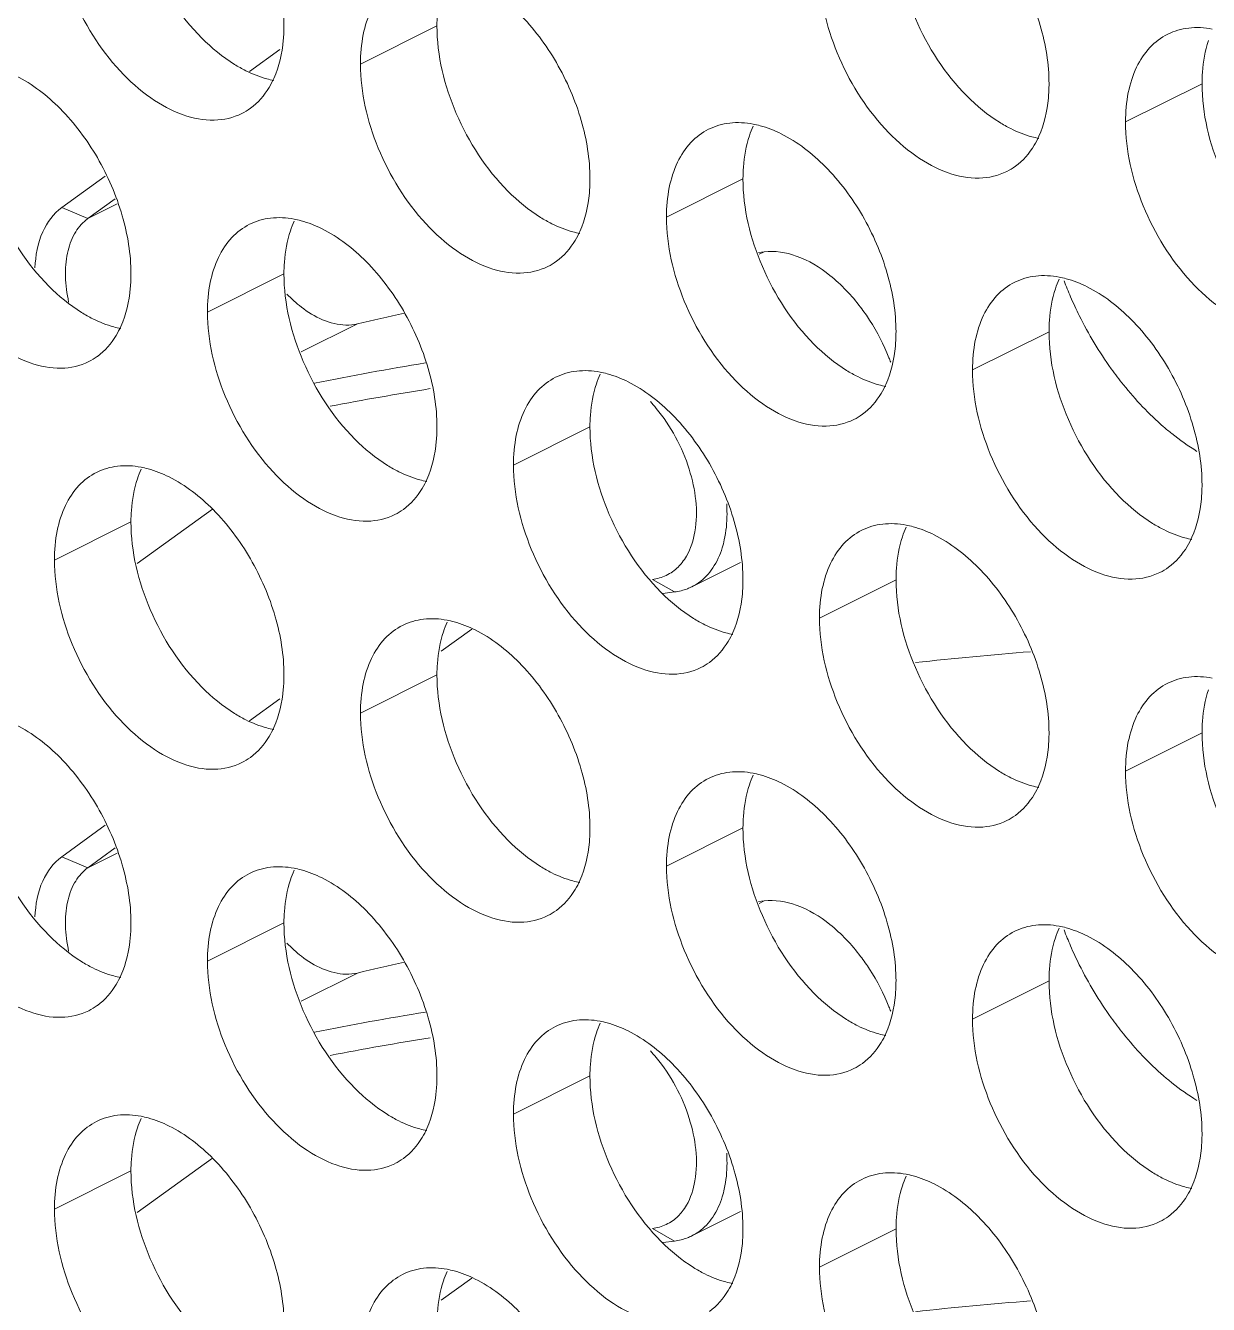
# Model space of a CAD drawing. Header units: millimetres. Extents: x 0 to 2524, y 0 to 1785.
# Drawn here: x 1845.67 to 1854.42, y 838.28 to 847.74 of the extents above; entities that cross this region are included whole.
import ezdxf

# ---------------------------------------------------------------- set-up
doc = ezdxf.new("R2010")
doc.units = ezdxf.units.MM
doc.header["$LTSCALE"] = 0.1
doc.layers.add('标注', color=251, linetype='Continuous', lineweight=9)

msp = doc.modelspace()

# ---------------------------------------------------------------- linework, layer by layer
at = {"layer": '标注'}
for p, q in [((1848.7117, 847.7349), (1848.146, 847.452)), ((1847.3245, 847.3958), (1847.5492, 847.5587)), ((1854.3685, 847.3064), (1853.8028, 847.0236)), ((1845.9371, 846.3904), (1846.2588, 846.6235)), ((1850.9744, 846.6035), (1850.4087, 846.3207)), ((1846.1303, 846.3089), (1846.3312, 846.4546)), ((1846.1303, 846.3089), (1846.3471, 846.4174)), ((1845.9371, 846.3904), (1846.1303, 846.3089)), ((1851.0885, 846.0583), (1851.1307, 846.0634)), ((1851.0941, 846.045), (1851.1307, 846.0634)), ((1847.5803, 845.9005), (1847.0146, 845.6177)), ((1847.7082, 845.3228), (1848.1229, 845.5301)), ((1853.2372, 845.4721), (1852.6715, 845.1893)), ((1849.843, 844.7692), (1849.2774, 844.4863)), ((1847.0508, 844.1611), (1846.4952, 843.7584)), ((1846.4489, 844.0662), (1845.8832, 843.7834)), ((1850.5963, 843.5861), (1850.9552, 843.7655)), ((1850.3043, 843.6408), (1850.4686, 843.5482)), ((1852.1058, 843.6378), (1851.5401, 843.355)), ((1850.3814, 843.5375), (1850.4686, 843.5482)), ((1848.9686, 843.2736), (1848.7426, 843.1098)), ((1848.7117, 842.9349), (1848.146, 842.652)), ((1847.3245, 842.5958), (1847.5492, 842.7587)), ((1854.3685, 842.5064), (1853.8028, 842.2236)), ((1845.9371, 841.5904), (1846.2588, 841.8235)), ((1850.9744, 841.8035), (1850.4087, 841.5207)), ((1845.9371, 841.5904), (1846.1303, 841.5089)), ((1846.1303, 841.5089), (1846.3312, 841.6546)), ((1846.1303, 841.5089), (1846.3471, 841.6174)), ((1851.0885, 841.2583), (1851.1307, 841.2634)), ((1851.0941, 841.245), (1851.1307, 841.2634)), ((1847.5803, 841.1005), (1847.0146, 840.8177)), ((1847.7082, 840.5228), (1848.1229, 840.7301)), ((1853.2372, 840.6721), (1852.6715, 840.3893)), ((1849.843, 839.9692), (1849.2774, 839.6863)), ((1847.0508, 839.3611), (1846.4952, 838.9584)), ((1846.4489, 839.2662), (1845.8832, 838.9834)), ((1850.5963, 838.7861), (1850.9552, 838.9655)), ((1850.3043, 838.8408), (1850.4686, 838.7482)), ((1852.1058, 838.8378), (1851.5401, 838.555)), ((1850.3814, 838.7375), (1850.4686, 838.7482)), ((1848.9686, 838.4736), (1848.7426, 838.3098))]:
    msp.add_line(p, q, dxfattribs=at)
for centre, radius, start, end in [((1847.066, 847.4914), 0.4532, 296.52559, 305.90341), ((1851.7189, 846.6924), 0.734, 155.87957, 161.78032), ((1852.7228, 847.063), 0.4532, 296.52559, 305.90341), ((1846.3124, 846.0578), 0.3102, 125.93748, 128.83937), ((1848.3248, 845.9895), 0.734, 155.87957, 161.78032), ((1849.3287, 846.36), 0.4532, 296.52559, 305.90341), ((1853.9817, 845.5611), 0.734, 155.87957, 161.78032), ((1856.0534, 846.8858), 2.8974, 200.98376, 203.50553), ((1854.2073, 819.8263), 26.4141, 102.54245, 103.31741), ((1850.5457, 844.6788), 1.6236, 21.72623, 32.78327), ((1845.9346, 845.6571), 0.4532, 296.52559, 305.90341), ((1850.5709, 844.6888), 1.5965, 20.47854, 21.72497), ((1853.029, 818.5769), 27.0254, 99.37347, 101.14171), ((1850.5876, 844.8581), 0.734, 155.87957, 161.78032), ((1852.9718, 818.3649), 27.0323, 99.17529, 100.76862), ((1849.4261, 844.1546), 1.1774, 39.63411, 42.84446), ((1851.5915, 845.2287), 0.4532, 296.52559, 305.90341), ((1847.1934, 844.1552), 0.734, 155.87957, 161.78032), ((1848.1974, 844.5257), 0.4532, 296.52559, 305.90341), ((1849.7447, 844.1264), 1.1116, 359.91611, 3.72336), ((1852.8503, 843.7267), 0.734, 155.87957, 161.78032), ((1850.2408, 843.9887), 0.3607, 314.70551, 321.77347), ((1853.8542, 844.0973), 0.4532, 296.52559, 305.90341), ((1850.428, 843.9227), 0.3763, 291.06756, 296.55928), ((1850.4269, 843.9246), 0.3786, 296.59018, 305.71684), ((1849.4562, 843.0238), 0.734, 155.87957, 161.78032), ((1855.2131, 816.084), 27.1042, 94.47047, 96.27846), ((1850.4601, 843.3944), 0.4532, 296.52559, 305.90341), ((1847.066, 842.6914), 0.4532, 296.52559, 305.90341), ((1851.7189, 841.8924), 0.734, 155.87957, 161.78032), ((1852.7228, 842.263), 0.4532, 296.52559, 305.90341), ((1846.3124, 841.2578), 0.3102, 125.93748, 128.83937), ((1848.3248, 841.1895), 0.734, 155.87957, 161.78032), ((1849.3287, 841.56), 0.4532, 296.52559, 305.90341), ((1853.9817, 840.7611), 0.734, 155.87957, 161.78032), ((1856.0534, 842.0858), 2.8974, 200.98376, 203.50553), ((1854.2073, 815.0263), 26.4141, 102.54245, 103.31741), ((1850.5457, 839.8788), 1.6236, 21.72623, 32.78327), ((1845.9346, 840.8571), 0.4532, 296.52559, 305.90341), ((1853.029, 813.7769), 27.0254, 99.37347, 101.14171), ((1850.5709, 839.8888), 1.5965, 20.47854, 21.72497), ((1850.5876, 840.0581), 0.734, 155.87957, 161.78032), ((1852.9718, 813.5649), 27.0323, 99.17529, 100.76862), ((1849.4261, 839.3546), 1.1774, 39.63411, 42.84446), ((1851.5915, 840.4287), 0.4532, 296.52559, 305.90341), ((1847.1934, 839.3552), 0.734, 155.87957, 161.78032), ((1848.1974, 839.7257), 0.4532, 296.52559, 305.90341), ((1849.7447, 839.3264), 1.1116, 359.91611, 3.72336), ((1852.8503, 838.9267), 0.734, 155.87957, 161.78032), ((1850.2408, 839.1887), 0.3607, 314.70551, 321.77347), ((1853.8542, 839.2973), 0.4532, 296.52559, 305.90341), ((1850.428, 839.1227), 0.3763, 291.06756, 296.55928), ((1850.4269, 839.1246), 0.3786, 296.59018, 305.71684), ((1849.4562, 838.2238), 0.734, 155.87957, 161.78032), ((1855.2131, 811.284), 27.1042, 94.47047, 96.27846)]:
    msp.add_arc(centre, radius, start, end, dxfattribs=at)
for points, knots in [([(1846.7318, 849.1984), (1846.8524, 849.138), (1847.083, 848.9577), (1847.3492, 848.5996), (1847.5303, 848.1809), (1847.5803, 847.8798), (1847.5803, 847.7349)], [0, 0, 0, 0, 0.229676, 0.488215, 0.753207, 1, 1, 1, 1]), ([(1846.9727, 847.6442), (1846.8112, 847.807), (1846.5602, 848.1941), (1846.4489, 848.6447), (1846.4489, 848.8662)], [0, 0, 0, 0, 0.508684, 1, 1, 1, 1]), ([(1852.3886, 848.7699), (1852.5093, 848.7096), (1852.7398, 848.5293), (1853.006, 848.1712), (1853.1871, 847.7525), (1853.2372, 847.4514), (1853.2372, 847.3064)], [0, 0, 0, 0, 0.229676, 0.488215, 0.753207, 1, 1, 1, 1]), ([(1847.2684, 847.0859), (1847.2058, 847.0547), (1847.0559, 847.0207), (1846.8181, 847.0685), (1846.5797, 847.1991), (1846.2719, 847.4766), (1845.9859, 847.9393), (1845.8832, 848.3717), (1845.8832, 848.5834)], [0, 0, 0, 0, 0.090718, 0.191742, 0.308104, 0.439279, 0.725532, 1, 1, 1, 1]), ([(1852.6296, 847.2158), (1852.468, 847.3786), (1852.217, 847.7657), (1852.1058, 848.2163), (1852.1058, 848.4378)], [0, 0, 0, 0, 0.508684, 1, 1, 1, 1]), ([(1848.146, 847.452), (1848.146, 847.5249), (1848.158, 847.6638), (1848.217, 847.854), (1848.3164, 848.0062), (1848.409, 848.0766), (1848.4579, 848.101)], [0, 0, 0, 0, 0.289235, 0.54966, 0.782932, 1, 1, 1, 1]), ([(1852.9253, 846.6575), (1852.8627, 846.6262), (1852.7127, 846.5922), (1852.4749, 846.64), (1852.2365, 846.7706), (1851.9287, 847.0482), (1851.6427, 847.5109), (1851.5401, 847.9433), (1851.5401, 848.155)], [0, 0, 0, 0, 0.090718, 0.191742, 0.308104, 0.439279, 0.725532, 1, 1, 1, 1]), ([(1848.7117, 847.7349), (1848.7117, 847.7633), (1848.7154, 847.8707), (1848.7342, 847.9781), (1848.759, 848.0533)], [0, 0, 0, 0, 0.264225, 1, 1, 1, 1]), ([(1848.9945, 848.067), (1849.1152, 848.0067), (1849.3457, 847.8263), (1849.6119, 847.4682), (1849.793, 847.0495), (1849.843, 846.7484), (1849.843, 846.6035)], [0, 0, 0, 0, 0.229676, 0.488215, 0.753207, 1, 1, 1, 1]), ([(1847.5803, 847.7349), (1847.5803, 847.6992), (1847.5746, 847.567), (1847.5454, 847.4344), (1847.5057, 847.346)], [0, 0, 0, 0, 0.268874, 1, 1, 1, 1]), ([(1849.2355, 846.5128), (1849.0739, 846.6756), (1848.8229, 847.0628), (1848.7117, 847.5134), (1848.7117, 847.7349)], [0, 0, 0, 0, 0.508684, 1, 1, 1, 1]), ([(1854.1147, 847.6726), (1854.1631, 847.6967), (1854.2731, 847.7284), (1854.3868, 847.7216), (1854.4437, 847.7107)], [0, 0, 0, 0, 0.482538, 1, 1, 1, 1]), ([(1847.2975, 847.4027), (1847.269, 847.417), (1847.1511, 847.4835), (1847.0456, 847.5708), (1846.9727, 847.6442)], [0, 0, 0, 0, 0.235002, 1, 1, 1, 1]), ([(1853.8028, 847.0236), (1853.8028, 847.0964), (1853.8149, 847.2354), (1853.8739, 847.4256), (1853.9733, 847.5778), (1854.0658, 847.6482), (1854.1147, 847.6726)], [0, 0, 0, 0, 0.289235, 0.54966, 0.782932, 1, 1, 1, 1]), ([(1854.3685, 847.3064), (1854.3685, 847.3349), (1854.3722, 847.4423), (1854.391, 847.5497), (1854.4159, 847.6249)], [0, 0, 0, 0, 0.264225, 1, 1, 1, 1]), ([(1849.5311, 845.9545), (1849.4685, 845.9233), (1849.3186, 845.8893), (1849.0808, 845.9371), (1848.8424, 846.0677), (1848.5346, 846.3453), (1848.2486, 846.808), (1848.146, 847.2404), (1848.146, 847.452)], [0, 0, 0, 0, 0.090718, 0.191742, 0.308104, 0.439279, 0.725532, 1, 1, 1, 1]), ([(1845.6004, 847.364), (1845.7211, 847.3037), (1845.9516, 847.1234), (1846.2178, 846.7653), (1846.3989, 846.3466), (1846.4489, 846.0455), (1846.4489, 845.9005)], [0, 0, 0, 0, 0.229676, 0.488215, 0.753207, 1, 1, 1, 1]), ([(1847.5052, 847.3306), (1847.4879, 847.3339), (1847.4164, 847.3505), (1847.3475, 847.3777), (1847.2975, 847.4027)], [0, 0, 0, 0, 0.238696, 1, 1, 1, 1]), ([(1847.5057, 847.346), (1847.4954, 847.3231), (1847.4521, 847.2391), (1847.388, 847.165), (1847.3318, 847.1243)], [0, 0, 0, 0, 0.265525, 1, 1, 1, 1]), ([(1853.2372, 847.3064), (1853.2372, 847.2708), (1853.2315, 847.1386), (1853.2022, 847.0059), (1853.1625, 846.9176)], [0, 0, 0, 0, 0.268874, 1, 1, 1, 1]), ([(1854.8923, 846.0844), (1854.7308, 846.2472), (1854.4798, 846.6343), (1854.3685, 847.0849), (1854.3685, 847.3064)], [0, 0, 0, 0, 0.508684, 1, 1, 1, 1]), ([(1852.9543, 846.9743), (1852.9259, 846.9885), (1852.808, 847.055), (1852.7025, 847.1424), (1852.6296, 847.2158)], [0, 0, 0, 0, 0.235002, 1, 1, 1, 1]), ([(1845.8414, 845.8099), (1845.6798, 845.9727), (1845.4288, 846.3598), (1845.3176, 846.8104), (1845.3176, 847.0319)], [0, 0, 0, 0, 0.508684, 1, 1, 1, 1]), ([(1850.4087, 846.3207), (1850.4087, 846.3935), (1850.4207, 846.5324), (1850.4798, 846.7226), (1850.5791, 846.8748), (1850.6717, 846.9452), (1850.7206, 846.9696)], [0, 0, 0, 0, 0.289235, 0.54966, 0.782932, 1, 1, 1, 1]), ([(1850.7206, 846.9696), (1850.769, 846.9937), (1850.879, 847.0255), (1850.9927, 847.0187), (1851.0496, 847.0078)], [0, 0, 0, 0, 0.482538, 1, 1, 1, 1]), ([(1851.0496, 847.0078), (1851.0668, 847.0045), (1851.1384, 846.9879), (1851.2073, 846.9606), (1851.2573, 846.9356)], [0, 0, 0, 0, 0.238696, 1, 1, 1, 1]), ([(1853.162, 846.9021), (1853.1448, 846.9054), (1853.0732, 846.922), (1853.0043, 846.9493), (1852.9543, 846.9743)], [0, 0, 0, 0, 0.238696, 1, 1, 1, 1]), ([(1855.188, 845.5261), (1855.1254, 845.4949), (1854.9755, 845.4609), (1854.7377, 845.5087), (1854.4993, 845.6393), (1854.1915, 845.9168), (1853.9054, 846.3795), (1853.8028, 846.8119), (1853.8028, 847.0236)], [0, 0, 0, 0, 0.090718, 0.191742, 0.308104, 0.439279, 0.725532, 1, 1, 1, 1]), ([(1850.9744, 846.6035), (1850.9744, 846.6319), (1850.9781, 846.7394), (1850.9969, 846.8468), (1851.0218, 846.9219)], [0, 0, 0, 0, 0.264225, 1, 1, 1, 1]), ([(1851.2573, 846.9356), (1851.3779, 846.8753), (1851.6084, 846.6949), (1851.8746, 846.3369), (1852.0558, 845.9181), (1852.1058, 845.6171), (1852.1058, 845.4721)], [0, 0, 0, 0, 0.229676, 0.488215, 0.753207, 1, 1, 1, 1]), ([(1853.1625, 846.9176), (1853.1523, 846.8947), (1853.109, 846.8107), (1853.0449, 846.7366), (1852.9886, 846.6959)], [0, 0, 0, 0, 0.265525, 1, 1, 1, 1]), ([(1846.137, 845.2516), (1846.0744, 845.2203), (1845.9245, 845.1864), (1845.6867, 845.2341), (1845.4483, 845.3648), (1845.1405, 845.6423), (1844.8545, 846.105), (1844.7519, 846.5374), (1844.7519, 846.7491)], [0, 0, 0, 0, 0.090718, 0.191742, 0.308104, 0.439279, 0.725532, 1, 1, 1, 1]), ([(1849.843, 846.6035), (1849.843, 846.5679), (1849.8374, 846.4356), (1849.8081, 846.303), (1849.7684, 846.2146)], [0, 0, 0, 0, 0.268874, 1, 1, 1, 1]), ([(1851.4982, 845.3815), (1851.3367, 845.5442), (1851.0857, 845.9314), (1850.9744, 846.382), (1850.9744, 846.6035)], [0, 0, 0, 0, 0.508684, 1, 1, 1, 1]), ([(1849.5602, 846.2714), (1849.5318, 846.2856), (1849.4139, 846.3521), (1849.3084, 846.4394), (1849.2355, 846.5128)], [0, 0, 0, 0, 0.235002, 1, 1, 1, 1]), ([(1845.7392, 845.9444), (1845.7431, 846.0351), (1845.7725, 846.2032), (1845.8756, 846.3457), (1845.9371, 846.3904)], [0, 0, 0, 0, 0.544183, 1, 1, 1, 1]), ([(1847.3265, 846.2667), (1847.3748, 846.2908), (1847.4849, 846.3225), (1847.5986, 846.3157), (1847.6555, 846.3049)], [0, 0, 0, 0, 0.482538, 1, 1, 1, 1]), ([(1847.6555, 846.3049), (1847.6727, 846.3016), (1847.7442, 846.2849), (1847.8131, 846.2577), (1847.8631, 846.2327)], [0, 0, 0, 0, 0.238696, 1, 1, 1, 1]), ([(1851.7939, 844.8231), (1851.7313, 844.7919), (1851.5814, 844.7579), (1851.3436, 844.8057), (1851.1051, 844.9363), (1850.7974, 845.2139), (1850.5113, 845.6766), (1850.4087, 846.109), (1850.4087, 846.3207)], [0, 0, 0, 0, 0.090718, 0.191742, 0.308104, 0.439279, 0.725532, 1, 1, 1, 1]), ([(1845.9883, 845.6913), (1845.9748, 845.7536), (1845.9588, 845.8747), (1845.9714, 846.0477), (1846.0215, 846.1945), (1846.0828, 846.2713), (1846.1178, 846.2994)], [0, 0, 0, 0, 0.294105, 0.559635, 0.793126, 1, 1, 1, 1]), ([(1847.0146, 845.6177), (1847.0146, 845.6906), (1847.0266, 845.8295), (1847.0857, 846.0197), (1847.185, 846.1719), (1847.2776, 846.2423), (1847.3265, 846.2667)], [0, 0, 0, 0, 0.289235, 0.54966, 0.782932, 1, 1, 1, 1]), ([(1847.5803, 845.9005), (1847.5803, 845.929), (1847.584, 846.0364), (1847.6028, 846.1438), (1847.6276, 846.219)], [0, 0, 0, 0, 0.264225, 1, 1, 1, 1]), ([(1847.8631, 846.2327), (1847.9838, 846.1724), (1848.2143, 845.992), (1848.4805, 845.6339), (1848.6617, 845.2152), (1848.7117, 844.9141), (1848.7117, 844.7692)], [0, 0, 0, 0, 0.229676, 0.488215, 0.753207, 1, 1, 1, 1]), ([(1849.7679, 846.1992), (1849.7507, 846.2025), (1849.6791, 846.2191), (1849.6102, 846.2464), (1849.5602, 846.2714)], [0, 0, 0, 0, 0.238696, 1, 1, 1, 1]), ([(1849.7684, 846.2146), (1849.7581, 846.1917), (1849.7149, 846.1077), (1849.6507, 846.0336), (1849.5945, 845.9929)], [0, 0, 0, 0, 0.265525, 1, 1, 1, 1]), ([(1851.617, 845.8892), (1851.5424, 845.9487), (1851.3906, 846.0425), (1851.2102, 846.0729), (1851.1307, 846.0634)], [0, 0, 0, 0, 0.543816, 1, 1, 1, 1]), ([(1846.4489, 845.9005), (1846.4489, 845.8649), (1846.4432, 845.7327), (1846.414, 845.6), (1846.3743, 845.5117)], [0, 0, 0, 0, 0.268874, 1, 1, 1, 1]), ([(1848.1041, 844.6785), (1847.9425, 844.8413), (1847.6915, 845.2285), (1847.5803, 845.679), (1847.5803, 845.9005)], [0, 0, 0, 0, 0.508684, 1, 1, 1, 1]), ([(1851.9107, 845.5579), (1851.8898, 845.5903), (1851.8052, 845.7116), (1851.7025, 845.821), (1851.617, 845.8892)], [0, 0, 0, 0, 0.260696, 1, 1, 1, 1]), ([(1852.6715, 845.1893), (1852.6715, 845.2621), (1852.6835, 845.4011), (1852.7425, 845.5912), (1852.8419, 845.7435), (1852.9345, 845.8139), (1852.9834, 845.8383)], [0, 0, 0, 0, 0.289235, 0.54966, 0.782932, 1, 1, 1, 1]), ([(1852.9834, 845.8383), (1853.0317, 845.8624), (1853.1418, 845.8941), (1853.2554, 845.8873), (1853.3123, 845.8764)], [0, 0, 0, 0, 0.482538, 1, 1, 1, 1]), ([(1853.3123, 845.8764), (1853.3295, 845.8731), (1853.4011, 845.8565), (1853.47, 845.8292), (1853.52, 845.8042)], [0, 0, 0, 0, 0.238696, 1, 1, 1, 1]), ([(1846.1661, 845.5684), (1846.1377, 845.5826), (1846.0197, 845.6491), (1845.9143, 845.7365), (1845.8414, 845.8099)], [0, 0, 0, 0, 0.235002, 1, 1, 1, 1]), ([(1847.6026, 845.7503), (1847.6357, 845.7159), (1847.7574, 845.6044), (1847.9204, 845.5233), (1848.039, 845.5213)], [0, 0, 0, 0, 0.286757, 1, 1, 1, 1]), ([(1853.2372, 845.4721), (1853.2372, 845.5005), (1853.2409, 845.608), (1853.2597, 845.7154), (1853.2845, 845.7905)], [0, 0, 0, 0, 0.264225, 1, 1, 1, 1]), ([(1853.52, 845.8042), (1853.6406, 845.7439), (1853.8712, 845.5636), (1854.1374, 845.2055), (1854.3185, 844.7868), (1854.3685, 844.4857), (1854.3685, 844.3408)], [0, 0, 0, 0, 0.229676, 0.488215, 0.753207, 1, 1, 1, 1]), ([(1853.3964, 845.7302), (1853.4168, 845.6833), (1853.5029, 845.4987), (1853.6082, 845.323), (1853.697, 845.199)], [0, 0, 0, 0, 0.251276, 1, 1, 1, 1]), ([(1846.3738, 845.4962), (1846.3566, 845.4995), (1846.285, 845.5162), (1846.2161, 845.5434), (1846.1661, 845.5684)], [0, 0, 0, 0, 0.238696, 1, 1, 1, 1]), ([(1848.3998, 844.1202), (1848.3372, 844.089), (1848.1872, 844.055), (1847.9495, 844.1028), (1847.711, 844.2334), (1847.4032, 844.511), (1847.1172, 844.9736), (1847.0146, 845.4061), (1847.0146, 845.6177)], [0, 0, 0, 0, 0.090718, 0.191742, 0.308104, 0.439279, 0.725532, 1, 1, 1, 1]), ([(1846.3743, 845.5117), (1846.364, 845.4888), (1846.3208, 845.4048), (1846.2566, 845.3307), (1846.2004, 845.29)], [0, 0, 0, 0, 0.265525, 1, 1, 1, 1]), ([(1852.1058, 845.4721), (1852.1058, 845.4365), (1852.1001, 845.3042), (1852.0709, 845.1716), (1852.0312, 845.0833)], [0, 0, 0, 0, 0.268874, 1, 1, 1, 1]), ([(1853.761, 844.2501), (1853.5994, 844.4129), (1853.3484, 844.8), (1853.2372, 845.2506), (1853.2372, 845.4721)], [0, 0, 0, 0, 0.508684, 1, 1, 1, 1]), ([(1851.8229, 845.14), (1851.7945, 845.1542), (1851.6766, 845.2207), (1851.5711, 845.308), (1851.4982, 845.3815)], [0, 0, 0, 0, 0.235002, 1, 1, 1, 1]), ([(1849.5893, 845.1353), (1849.6376, 845.1594), (1849.7477, 845.1912), (1849.8613, 845.1844), (1849.9182, 845.1735)], [0, 0, 0, 0, 0.482538, 1, 1, 1, 1]), ([(1849.9182, 845.1735), (1849.9354, 845.1702), (1850.007, 845.1536), (1850.0759, 845.1263), (1850.1259, 845.1013)], [0, 0, 0, 0, 0.238696, 1, 1, 1, 1]), ([(1854.0566, 843.6918), (1853.994, 843.6605), (1853.8441, 843.6266), (1853.6063, 843.6743), (1853.3679, 843.805), (1853.0601, 844.0825), (1852.7741, 844.5452), (1852.6715, 844.9776), (1852.6715, 845.1893)], [0, 0, 0, 0, 0.090718, 0.191742, 0.308104, 0.439279, 0.725532, 1, 1, 1, 1]), ([(1853.697, 845.199), (1853.726, 845.1585), (1853.8426, 845.0047), (1853.9761, 844.8634), (1854.0843, 844.7697)], [0, 0, 0, 0, 0.258123, 1, 1, 1, 1]), ([(1849.2774, 844.4863), (1849.2774, 844.5592), (1849.2894, 844.6981), (1849.3484, 844.8883), (1849.4478, 845.0405), (1849.5403, 845.1109), (1849.5893, 845.1353)], [0, 0, 0, 0, 0.289235, 0.54966, 0.782932, 1, 1, 1, 1]), ([(1849.843, 844.7692), (1849.843, 844.7976), (1849.8467, 844.905), (1849.8655, 845.0125), (1849.8904, 845.0876)], [0, 0, 0, 0, 0.264225, 1, 1, 1, 1]), ([(1850.1259, 845.1013), (1850.2465, 845.041), (1850.4771, 844.8606), (1850.7433, 844.5026), (1850.9244, 844.0838), (1850.9744, 843.7827), (1850.9744, 843.6378)], [0, 0, 0, 0, 0.229676, 0.488215, 0.753207, 1, 1, 1, 1]), ([(1852.0306, 845.0678), (1852.0134, 845.0711), (1851.9419, 845.0877), (1851.8729, 845.115), (1851.8229, 845.14)], [0, 0, 0, 0, 0.238696, 1, 1, 1, 1]), ([(1852.0312, 845.0833), (1852.0209, 845.0604), (1851.9776, 844.9764), (1851.9135, 844.9022), (1851.8573, 844.8615)], [0, 0, 0, 0, 0.265525, 1, 1, 1, 1]), ([(1850.619, 843.9932), (1850.6453, 844.1456), (1850.5996, 844.4816), (1850.4417, 844.7742), (1850.3328, 844.9056)], [0, 0, 0, 0, 0.475359, 1, 1, 1, 1]), ([(1848.7117, 844.7692), (1848.7117, 844.7336), (1848.706, 844.6013), (1848.6768, 844.4687), (1848.6371, 844.3803)], [0, 0, 0, 0, 0.268874, 1, 1, 1, 1]), ([(1850.3669, 843.5471), (1850.2053, 843.7099), (1849.9543, 844.0971), (1849.843, 844.5477), (1849.843, 844.7692)], [0, 0, 0, 0, 0.508684, 1, 1, 1, 1]), ([(1854.0843, 844.7697), (1854.1043, 844.7524), (1854.1829, 844.6869), (1854.2666, 844.6273), (1854.3314, 844.5876)], [0, 0, 0, 0, 0.257666, 1, 1, 1, 1]), ([(1848.4288, 844.4371), (1848.4004, 844.4513), (1848.2825, 844.5178), (1848.177, 844.6051), (1848.1041, 844.6785)], [0, 0, 0, 0, 0.235002, 1, 1, 1, 1]), ([(1845.8832, 843.7834), (1845.8832, 843.8562), (1845.8953, 843.9952), (1845.9543, 844.1854), (1846.0537, 844.3376), (1846.1462, 844.408), (1846.1952, 844.4324)], [0, 0, 0, 0, 0.289235, 0.54966, 0.782932, 1, 1, 1, 1]), ([(1846.1952, 844.4324), (1846.2435, 844.4565), (1846.3535, 844.4882), (1846.4672, 844.4814), (1846.5241, 844.4705)], [0, 0, 0, 0, 0.482538, 1, 1, 1, 1]), ([(1846.5241, 844.4705), (1846.5413, 844.4672), (1846.6129, 844.4506), (1846.6818, 844.4234), (1846.7318, 844.3984)], [0, 0, 0, 0, 0.238696, 1, 1, 1, 1]), ([(1848.6365, 844.3649), (1848.6193, 844.3682), (1848.5477, 844.3848), (1848.4788, 844.4121), (1848.4288, 844.4371)], [0, 0, 0, 0, 0.238696, 1, 1, 1, 1]), ([(1850.6625, 842.9888), (1850.5999, 842.9576), (1850.45, 842.9236), (1850.2122, 842.9714), (1849.9738, 843.102), (1849.666, 843.3796), (1849.38, 843.8423), (1849.2774, 844.2747), (1849.2774, 844.4863)], [0, 0, 0, 0, 0.090718, 0.191742, 0.308104, 0.439279, 0.725532, 1, 1, 1, 1]), ([(1846.4489, 844.0662), (1846.4489, 844.0947), (1846.4526, 844.2021), (1846.4714, 844.3095), (1846.4963, 844.3846)], [0, 0, 0, 0, 0.264225, 1, 1, 1, 1]), ([(1846.7318, 844.3984), (1846.8524, 844.338), (1847.083, 844.1577), (1847.3492, 843.7996), (1847.5303, 843.3809), (1847.5803, 843.0798), (1847.5803, 842.9349)], [0, 0, 0, 0, 0.229676, 0.488215, 0.753207, 1, 1, 1, 1]), ([(1848.6371, 844.3803), (1848.6268, 844.3574), (1848.5835, 844.2734), (1848.5194, 844.1993), (1848.4631, 844.1586)], [0, 0, 0, 0, 0.265525, 1, 1, 1, 1]), ([(1854.3685, 844.3408), (1854.3685, 844.3051), (1854.3628, 844.1729), (1854.3336, 844.0402), (1854.2939, 843.9519)], [0, 0, 0, 0, 0.268874, 1, 1, 1, 1]), ([(1854.0857, 844.0086), (1854.0573, 844.0228), (1853.9393, 844.0893), (1853.8338, 844.1767), (1853.761, 844.2501)], [0, 0, 0, 0, 0.235002, 1, 1, 1, 1]), ([(1846.9727, 842.8442), (1846.8112, 843.007), (1846.5602, 843.3941), (1846.4489, 843.8447), (1846.4489, 844.0662)], [0, 0, 0, 0, 0.508684, 1, 1, 1, 1]), ([(1850.8211, 843.8749), (1850.8269, 843.8939), (1850.8483, 843.9756), (1850.8561, 844.0604), (1850.8562, 844.1248)], [0, 0, 0, 0, 0.236288, 1, 1, 1, 1]), ([(1851.852, 844.004), (1851.9003, 844.0281), (1852.0104, 844.0598), (1852.1241, 844.053), (1852.1809, 844.0421)], [0, 0, 0, 0, 0.482538, 1, 1, 1, 1]), ([(1852.1809, 844.0421), (1852.1982, 844.0388), (1852.2697, 844.0222), (1852.3386, 843.9949), (1852.3886, 843.9699)], [0, 0, 0, 0, 0.238696, 1, 1, 1, 1]), ([(1850.5242, 843.7655), (1850.5361, 843.7806), (1850.5824, 843.8494), (1850.6081, 843.9306), (1850.619, 843.9932)], [0, 0, 0, 0, 0.2323, 1, 1, 1, 1]), ([(1851.5401, 843.355), (1851.5401, 843.4278), (1851.5521, 843.5667), (1851.6111, 843.7569), (1851.7105, 843.9091), (1851.8031, 843.9795), (1851.852, 844.004)], [0, 0, 0, 0, 0.289235, 0.54966, 0.782932, 1, 1, 1, 1]), ([(1852.1058, 843.6378), (1852.1058, 843.6662), (1852.1095, 843.7737), (1852.1283, 843.8811), (1852.1531, 843.9562)], [0, 0, 0, 0, 0.264225, 1, 1, 1, 1]), ([(1852.3886, 843.9699), (1852.5093, 843.9096), (1852.7398, 843.7293), (1853.006, 843.3712), (1853.1871, 842.9525), (1853.2372, 842.6514), (1853.2372, 842.5064)], [0, 0, 0, 0, 0.229676, 0.488215, 0.753207, 1, 1, 1, 1]), ([(1854.2934, 843.9364), (1854.2762, 843.9397), (1854.2046, 843.9564), (1854.1357, 843.9836), (1854.0857, 844.0086)], [0, 0, 0, 0, 0.238696, 1, 1, 1, 1]), ([(1854.2939, 843.9519), (1854.2836, 843.929), (1854.2404, 843.845), (1854.1762, 843.7709), (1854.12, 843.7302)], [0, 0, 0, 0, 0.265525, 1, 1, 1, 1]), ([(1850.6479, 843.6172), (1850.6883, 843.6463), (1850.7616, 843.7249), (1850.8048, 843.8222), (1850.8211, 843.8749)], [0, 0, 0, 0, 0.474781, 1, 1, 1, 1]), ([(1847.2684, 842.2859), (1847.2058, 842.2547), (1847.0559, 842.2207), (1846.8181, 842.2685), (1846.5797, 842.3991), (1846.2719, 842.6766), (1845.9859, 843.1393), (1845.8832, 843.5717), (1845.8832, 843.7834)], [0, 0, 0, 0, 0.090718, 0.191742, 0.308104, 0.439279, 0.725532, 1, 1, 1, 1]), ([(1850.3043, 843.6408), (1850.3398, 843.645), (1850.41, 843.6648), (1850.4692, 843.7073), (1850.4946, 843.7323)], [0, 0, 0, 0, 0.500779, 1, 1, 1, 1]), ([(1850.9744, 843.6378), (1850.9744, 843.6022), (1850.9687, 843.4699), (1850.9395, 843.3373), (1850.8998, 843.2489)], [0, 0, 0, 0, 0.268874, 1, 1, 1, 1]), ([(1852.6296, 842.4158), (1852.468, 842.5786), (1852.217, 842.9657), (1852.1058, 843.4163), (1852.1058, 843.6378)], [0, 0, 0, 0, 0.508684, 1, 1, 1, 1]), ([(1850.6916, 843.3057), (1850.6632, 843.3199), (1850.5452, 843.3864), (1850.4397, 843.4737), (1850.3669, 843.5471)], [0, 0, 0, 0, 0.235002, 1, 1, 1, 1]), ([(1848.146, 842.652), (1848.146, 842.7249), (1848.158, 842.8638), (1848.217, 843.054), (1848.3164, 843.2062), (1848.409, 843.2766), (1848.4579, 843.301)], [0, 0, 0, 0, 0.289235, 0.54966, 0.782932, 1, 1, 1, 1]), ([(1848.4579, 843.301), (1848.5062, 843.3251), (1848.6163, 843.3569), (1848.73, 843.35), (1848.7868, 843.3392)], [0, 0, 0, 0, 0.482538, 1, 1, 1, 1]), ([(1848.7868, 843.3392), (1848.804, 843.3359), (1848.8756, 843.3193), (1848.9445, 843.292), (1848.9945, 843.267)], [0, 0, 0, 0, 0.238696, 1, 1, 1, 1]), ([(1850.8993, 843.2335), (1850.8821, 843.2368), (1850.8105, 843.2534), (1850.7416, 843.2807), (1850.6916, 843.3057)], [0, 0, 0, 0, 0.238696, 1, 1, 1, 1]), ([(1852.9253, 841.8575), (1852.8627, 841.8262), (1852.7127, 841.7922), (1852.4749, 841.84), (1852.2365, 841.9706), (1851.9287, 842.2482), (1851.6427, 842.7109), (1851.5401, 843.1433), (1851.5401, 843.355)], [0, 0, 0, 0, 0.090718, 0.191742, 0.308104, 0.439279, 0.725532, 1, 1, 1, 1]), ([(1848.7117, 842.9349), (1848.7117, 842.9633), (1848.7154, 843.0707), (1848.7342, 843.1781), (1848.759, 843.2533)], [0, 0, 0, 0, 0.264225, 1, 1, 1, 1]), ([(1848.9945, 843.267), (1849.1152, 843.2067), (1849.3457, 843.0263), (1849.6119, 842.6682), (1849.793, 842.2495), (1849.843, 841.9484), (1849.843, 841.8035)], [0, 0, 0, 0, 0.229676, 0.488215, 0.753207, 1, 1, 1, 1]), ([(1850.8998, 843.2489), (1850.8895, 843.226), (1850.8462, 843.1421), (1850.7821, 843.0679), (1850.7259, 843.0272)], [0, 0, 0, 0, 0.265525, 1, 1, 1, 1]), ([(1847.5803, 842.9349), (1847.5803, 842.8992), (1847.5746, 842.767), (1847.5454, 842.6344), (1847.5057, 842.546)], [0, 0, 0, 0, 0.268874, 1, 1, 1, 1]), ([(1849.2355, 841.7128), (1849.0739, 841.8756), (1848.8229, 842.2628), (1848.7117, 842.7134), (1848.7117, 842.9349)], [0, 0, 0, 0, 0.508684, 1, 1, 1, 1]), ([(1854.1147, 842.8726), (1854.1631, 842.8967), (1854.2731, 842.9284), (1854.3868, 842.9216), (1854.4437, 842.9107)], [0, 0, 0, 0, 0.482538, 1, 1, 1, 1]), ([(1847.2975, 842.6027), (1847.269, 842.617), (1847.1511, 842.6835), (1847.0456, 842.7708), (1846.9727, 842.8442)], [0, 0, 0, 0, 0.235002, 1, 1, 1, 1]), ([(1853.8028, 842.2236), (1853.8028, 842.2964), (1853.8149, 842.4354), (1853.8739, 842.6256), (1853.9733, 842.7778), (1854.0658, 842.8482), (1854.1147, 842.8726)], [0, 0, 0, 0, 0.289235, 0.54966, 0.782932, 1, 1, 1, 1]), ([(1854.3685, 842.5064), (1854.3685, 842.5349), (1854.3722, 842.6423), (1854.391, 842.7497), (1854.4159, 842.8249)], [0, 0, 0, 0, 0.264225, 1, 1, 1, 1]), ([(1849.5311, 841.1545), (1849.4685, 841.1233), (1849.3186, 841.0893), (1849.0808, 841.1371), (1848.8424, 841.2677), (1848.5346, 841.5453), (1848.2486, 842.008), (1848.146, 842.4404), (1848.146, 842.652)], [0, 0, 0, 0, 0.090718, 0.191742, 0.308104, 0.439279, 0.725532, 1, 1, 1, 1]), ([(1845.6004, 842.564), (1845.7211, 842.5037), (1845.9516, 842.3234), (1846.2178, 841.9653), (1846.3989, 841.5466), (1846.4489, 841.2455), (1846.4489, 841.1005)], [0, 0, 0, 0, 0.229676, 0.488215, 0.753207, 1, 1, 1, 1]), ([(1847.5052, 842.5306), (1847.4879, 842.5339), (1847.4164, 842.5505), (1847.3475, 842.5777), (1847.2975, 842.6027)], [0, 0, 0, 0, 0.238696, 1, 1, 1, 1]), ([(1847.5057, 842.546), (1847.4954, 842.5231), (1847.4521, 842.4391), (1847.388, 842.365), (1847.3318, 842.3243)], [0, 0, 0, 0, 0.265525, 1, 1, 1, 1]), ([(1853.2372, 842.5064), (1853.2372, 842.4708), (1853.2315, 842.3386), (1853.2022, 842.2059), (1853.1625, 842.1176)], [0, 0, 0, 0, 0.268874, 1, 1, 1, 1]), ([(1854.8923, 841.2844), (1854.7308, 841.4472), (1854.4798, 841.8343), (1854.3685, 842.2849), (1854.3685, 842.5064)], [0, 0, 0, 0, 0.508684, 1, 1, 1, 1]), ([(1852.9543, 842.1743), (1852.9259, 842.1885), (1852.808, 842.255), (1852.7025, 842.3424), (1852.6296, 842.4158)], [0, 0, 0, 0, 0.235002, 1, 1, 1, 1]), ([(1845.8414, 841.0099), (1845.6798, 841.1727), (1845.4288, 841.5598), (1845.3176, 842.0104), (1845.3176, 842.2319)], [0, 0, 0, 0, 0.508684, 1, 1, 1, 1]), ([(1850.4087, 841.5207), (1850.4087, 841.5935), (1850.4207, 841.7324), (1850.4798, 841.9226), (1850.5791, 842.0748), (1850.6717, 842.1452), (1850.7206, 842.1696)], [0, 0, 0, 0, 0.289235, 0.54966, 0.782932, 1, 1, 1, 1]), ([(1850.7206, 842.1696), (1850.769, 842.1937), (1850.879, 842.2255), (1850.9927, 842.2187), (1851.0496, 842.2078)], [0, 0, 0, 0, 0.482538, 1, 1, 1, 1]), ([(1851.0496, 842.2078), (1851.0668, 842.2045), (1851.1384, 842.1879), (1851.2073, 842.1606), (1851.2573, 842.1356)], [0, 0, 0, 0, 0.238696, 1, 1, 1, 1]), ([(1853.162, 842.1021), (1853.1448, 842.1054), (1853.0732, 842.122), (1853.0043, 842.1493), (1852.9543, 842.1743)], [0, 0, 0, 0, 0.238696, 1, 1, 1, 1]), ([(1855.188, 840.7261), (1855.1254, 840.6949), (1854.9755, 840.6609), (1854.7377, 840.7087), (1854.4993, 840.8393), (1854.1915, 841.1168), (1853.9054, 841.5795), (1853.8028, 842.0119), (1853.8028, 842.2236)], [0, 0, 0, 0, 0.090718, 0.191742, 0.308104, 0.439279, 0.725532, 1, 1, 1, 1]), ([(1850.9744, 841.8035), (1850.9744, 841.8319), (1850.9781, 841.9394), (1850.9969, 842.0468), (1851.0218, 842.1219)], [0, 0, 0, 0, 0.264225, 1, 1, 1, 1]), ([(1851.2573, 842.1356), (1851.3779, 842.0753), (1851.6084, 841.8949), (1851.8746, 841.5369), (1852.0558, 841.1181), (1852.1058, 840.8171), (1852.1058, 840.6721)], [0, 0, 0, 0, 0.229676, 0.488215, 0.753207, 1, 1, 1, 1]), ([(1853.1625, 842.1176), (1853.1523, 842.0947), (1853.109, 842.0107), (1853.0449, 841.9366), (1852.9886, 841.8959)], [0, 0, 0, 0, 0.265525, 1, 1, 1, 1]), ([(1846.137, 840.4516), (1846.0744, 840.4203), (1845.9245, 840.3864), (1845.6867, 840.4341), (1845.4483, 840.5648), (1845.1405, 840.8423), (1844.8545, 841.305), (1844.7519, 841.7374), (1844.7519, 841.9491)], [0, 0, 0, 0, 0.090718, 0.191742, 0.308104, 0.439279, 0.725532, 1, 1, 1, 1]), ([(1849.843, 841.8035), (1849.843, 841.7679), (1849.8374, 841.6356), (1849.8081, 841.503), (1849.7684, 841.4146)], [0, 0, 0, 0, 0.268874, 1, 1, 1, 1]), ([(1851.4982, 840.5815), (1851.3367, 840.7442), (1851.0857, 841.1314), (1850.9744, 841.582), (1850.9744, 841.8035)], [0, 0, 0, 0, 0.508684, 1, 1, 1, 1]), ([(1849.5602, 841.4714), (1849.5318, 841.4856), (1849.4139, 841.5521), (1849.3084, 841.6394), (1849.2355, 841.7128)], [0, 0, 0, 0, 0.235002, 1, 1, 1, 1]), ([(1845.7392, 841.1444), (1845.7431, 841.2351), (1845.7725, 841.4032), (1845.8756, 841.5457), (1845.9371, 841.5904)], [0, 0, 0, 0, 0.544183, 1, 1, 1, 1]), ([(1845.9883, 840.8913), (1845.9748, 840.9536), (1845.9588, 841.0747), (1845.9714, 841.2477), (1846.0215, 841.3945), (1846.0828, 841.4713), (1846.1178, 841.4994)], [0, 0, 0, 0, 0.294105, 0.559635, 0.793126, 1, 1, 1, 1]), ([(1847.3265, 841.4667), (1847.3748, 841.4908), (1847.4849, 841.5225), (1847.5986, 841.5157), (1847.6555, 841.5049)], [0, 0, 0, 0, 0.482538, 1, 1, 1, 1]), ([(1847.6555, 841.5049), (1847.6727, 841.5016), (1847.7442, 841.4849), (1847.8131, 841.4577), (1847.8631, 841.4327)], [0, 0, 0, 0, 0.238696, 1, 1, 1, 1]), ([(1851.7939, 840.0231), (1851.7313, 839.9919), (1851.5814, 839.9579), (1851.3436, 840.0057), (1851.1051, 840.1363), (1850.7974, 840.4139), (1850.5113, 840.8766), (1850.4087, 841.309), (1850.4087, 841.5207)], [0, 0, 0, 0, 0.090718, 0.191742, 0.308104, 0.439279, 0.725532, 1, 1, 1, 1]), ([(1847.0146, 840.8177), (1847.0146, 840.8906), (1847.0266, 841.0295), (1847.0857, 841.2197), (1847.185, 841.3719), (1847.2776, 841.4423), (1847.3265, 841.4667)], [0, 0, 0, 0, 0.289235, 0.54966, 0.782932, 1, 1, 1, 1]), ([(1847.5803, 841.1005), (1847.5803, 841.129), (1847.584, 841.2364), (1847.6028, 841.3438), (1847.6276, 841.419)], [0, 0, 0, 0, 0.264225, 1, 1, 1, 1]), ([(1847.8631, 841.4327), (1847.9838, 841.3724), (1848.2143, 841.192), (1848.4805, 840.8339), (1848.6617, 840.4152), (1848.7117, 840.1141), (1848.7117, 839.9692)], [0, 0, 0, 0, 0.229676, 0.488215, 0.753207, 1, 1, 1, 1]), ([(1849.7679, 841.3992), (1849.7507, 841.4025), (1849.6791, 841.4191), (1849.6102, 841.4464), (1849.5602, 841.4714)], [0, 0, 0, 0, 0.238696, 1, 1, 1, 1]), ([(1849.7684, 841.4146), (1849.7581, 841.3917), (1849.7149, 841.3077), (1849.6507, 841.2336), (1849.5945, 841.1929)], [0, 0, 0, 0, 0.265525, 1, 1, 1, 1]), ([(1851.617, 841.0892), (1851.5424, 841.1487), (1851.3906, 841.2425), (1851.2102, 841.2729), (1851.1307, 841.2634)], [0, 0, 0, 0, 0.543816, 1, 1, 1, 1]), ([(1846.1661, 840.7684), (1846.1377, 840.7826), (1846.0197, 840.8491), (1845.9143, 840.9365), (1845.8414, 841.0099)], [0, 0, 0, 0, 0.235002, 1, 1, 1, 1]), ([(1846.4489, 841.1005), (1846.4489, 841.0649), (1846.4432, 840.9327), (1846.414, 840.8), (1846.3743, 840.7117)], [0, 0, 0, 0, 0.268874, 1, 1, 1, 1]), ([(1848.1041, 839.8785), (1847.9425, 840.0413), (1847.6915, 840.4285), (1847.5803, 840.879), (1847.5803, 841.1005)], [0, 0, 0, 0, 0.508684, 1, 1, 1, 1]), ([(1851.9107, 840.7579), (1851.8898, 840.7903), (1851.8052, 840.9116), (1851.7025, 841.021), (1851.617, 841.0892)], [0, 0, 0, 0, 0.260696, 1, 1, 1, 1]), ([(1852.6715, 840.3893), (1852.6715, 840.4621), (1852.6835, 840.6011), (1852.7425, 840.7912), (1852.8419, 840.9435), (1852.9345, 841.0139), (1852.9834, 841.0383)], [0, 0, 0, 0, 0.289235, 0.54966, 0.782932, 1, 1, 1, 1]), ([(1852.9834, 841.0383), (1853.0317, 841.0624), (1853.1418, 841.0941), (1853.2554, 841.0873), (1853.3123, 841.0764)], [0, 0, 0, 0, 0.482538, 1, 1, 1, 1]), ([(1853.3123, 841.0764), (1853.3295, 841.0731), (1853.4011, 841.0565), (1853.47, 841.0292), (1853.52, 841.0042)], [0, 0, 0, 0, 0.238696, 1, 1, 1, 1]), ([(1847.6026, 840.9503), (1847.6357, 840.9159), (1847.7574, 840.8044), (1847.9204, 840.7233), (1848.039, 840.7213)], [0, 0, 0, 0, 0.286757, 1, 1, 1, 1]), ([(1853.2372, 840.6721), (1853.2372, 840.7005), (1853.2409, 840.808), (1853.2597, 840.9154), (1853.2845, 840.9905)], [0, 0, 0, 0, 0.264225, 1, 1, 1, 1]), ([(1853.3964, 840.9302), (1853.4168, 840.8833), (1853.5029, 840.6987), (1853.6082, 840.523), (1853.697, 840.399)], [0, 0, 0, 0, 0.251276, 1, 1, 1, 1]), ([(1853.52, 841.0042), (1853.6406, 840.9439), (1853.8712, 840.7636), (1854.1374, 840.4055), (1854.3185, 839.9868), (1854.3685, 839.6857), (1854.3685, 839.5408)], [0, 0, 0, 0, 0.229676, 0.488215, 0.753207, 1, 1, 1, 1]), ([(1848.3998, 839.3202), (1848.3372, 839.289), (1848.1872, 839.255), (1847.9495, 839.3028), (1847.711, 839.4334), (1847.4032, 839.711), (1847.1172, 840.1736), (1847.0146, 840.6061), (1847.0146, 840.8177)], [0, 0, 0, 0, 0.090718, 0.191742, 0.308104, 0.439279, 0.725532, 1, 1, 1, 1]), ([(1846.3738, 840.6962), (1846.3566, 840.6995), (1846.285, 840.7162), (1846.2161, 840.7434), (1846.1661, 840.7684)], [0, 0, 0, 0, 0.238696, 1, 1, 1, 1]), ([(1846.3743, 840.7117), (1846.364, 840.6888), (1846.3208, 840.6048), (1846.2566, 840.5307), (1846.2004, 840.49)], [0, 0, 0, 0, 0.265525, 1, 1, 1, 1]), ([(1852.1058, 840.6721), (1852.1058, 840.6365), (1852.1001, 840.5042), (1852.0709, 840.3716), (1852.0312, 840.2833)], [0, 0, 0, 0, 0.268874, 1, 1, 1, 1]), ([(1853.761, 839.4501), (1853.5994, 839.6129), (1853.3484, 840), (1853.2372, 840.4506), (1853.2372, 840.6721)], [0, 0, 0, 0, 0.508684, 1, 1, 1, 1]), ([(1851.8229, 840.34), (1851.7945, 840.3542), (1851.6766, 840.4207), (1851.5711, 840.508), (1851.4982, 840.5815)], [0, 0, 0, 0, 0.235002, 1, 1, 1, 1]), ([(1849.5893, 840.3353), (1849.6376, 840.3594), (1849.7477, 840.3912), (1849.8613, 840.3844), (1849.9182, 840.3735)], [0, 0, 0, 0, 0.482538, 1, 1, 1, 1]), ([(1849.9182, 840.3735), (1849.9354, 840.3702), (1850.007, 840.3536), (1850.0759, 840.3263), (1850.1259, 840.3013)], [0, 0, 0, 0, 0.238696, 1, 1, 1, 1]), ([(1854.0566, 838.8918), (1853.994, 838.8605), (1853.8441, 838.8266), (1853.6063, 838.8743), (1853.3679, 839.005), (1853.0601, 839.2825), (1852.7741, 839.7452), (1852.6715, 840.1776), (1852.6715, 840.3893)], [0, 0, 0, 0, 0.090718, 0.191742, 0.308104, 0.439279, 0.725532, 1, 1, 1, 1]), ([(1853.697, 840.399), (1853.726, 840.3585), (1853.8426, 840.2047), (1853.9761, 840.0634), (1854.0843, 839.9697)], [0, 0, 0, 0, 0.258123, 1, 1, 1, 1]), ([(1849.2774, 839.6863), (1849.2774, 839.7592), (1849.2894, 839.8981), (1849.3484, 840.0883), (1849.4478, 840.2405), (1849.5403, 840.3109), (1849.5893, 840.3353)], [0, 0, 0, 0, 0.289235, 0.54966, 0.782932, 1, 1, 1, 1]), ([(1849.843, 839.9692), (1849.843, 839.9976), (1849.8467, 840.105), (1849.8655, 840.2125), (1849.8904, 840.2876)], [0, 0, 0, 0, 0.264225, 1, 1, 1, 1]), ([(1850.1259, 840.3013), (1850.2465, 840.241), (1850.4771, 840.0606), (1850.7433, 839.7026), (1850.9244, 839.2838), (1850.9744, 838.9827), (1850.9744, 838.8378)], [0, 0, 0, 0, 0.229676, 0.488215, 0.753207, 1, 1, 1, 1]), ([(1852.0306, 840.2678), (1852.0134, 840.2711), (1851.9419, 840.2877), (1851.8729, 840.315), (1851.8229, 840.34)], [0, 0, 0, 0, 0.238696, 1, 1, 1, 1]), ([(1852.0312, 840.2833), (1852.0209, 840.2604), (1851.9776, 840.1764), (1851.9135, 840.1022), (1851.8573, 840.0615)], [0, 0, 0, 0, 0.265525, 1, 1, 1, 1]), ([(1850.619, 839.1932), (1850.6453, 839.3456), (1850.5996, 839.6816), (1850.4417, 839.9742), (1850.3328, 840.1056)], [0, 0, 0, 0, 0.475359, 1, 1, 1, 1]), ([(1848.7117, 839.9692), (1848.7117, 839.9336), (1848.706, 839.8013), (1848.6768, 839.6687), (1848.6371, 839.5803)], [0, 0, 0, 0, 0.268874, 1, 1, 1, 1]), ([(1850.3669, 838.7471), (1850.2053, 838.9099), (1849.9543, 839.2971), (1849.843, 839.7477), (1849.843, 839.9692)], [0, 0, 0, 0, 0.508684, 1, 1, 1, 1]), ([(1854.0843, 839.9697), (1854.1043, 839.9524), (1854.1829, 839.8869), (1854.2666, 839.8273), (1854.3314, 839.7876)], [0, 0, 0, 0, 0.257666, 1, 1, 1, 1]), ([(1848.4288, 839.6371), (1848.4004, 839.6513), (1848.2825, 839.7178), (1848.177, 839.8051), (1848.1041, 839.8785)], [0, 0, 0, 0, 0.235002, 1, 1, 1, 1]), ([(1846.1952, 839.6324), (1846.2435, 839.6565), (1846.3535, 839.6882), (1846.4672, 839.6814), (1846.5241, 839.6705)], [0, 0, 0, 0, 0.482538, 1, 1, 1, 1]), ([(1850.6625, 838.1888), (1850.5999, 838.1576), (1850.45, 838.1236), (1850.2122, 838.1714), (1849.9738, 838.302), (1849.666, 838.5796), (1849.38, 839.0423), (1849.2774, 839.4747), (1849.2774, 839.6863)], [0, 0, 0, 0, 0.090718, 0.191742, 0.308104, 0.439279, 0.725532, 1, 1, 1, 1]), ([(1845.8832, 838.9834), (1845.8832, 839.0562), (1845.8953, 839.1952), (1845.9543, 839.3854), (1846.0537, 839.5376), (1846.1462, 839.608), (1846.1952, 839.6324)], [0, 0, 0, 0, 0.289235, 0.54966, 0.782932, 1, 1, 1, 1]), ([(1846.5241, 839.6705), (1846.5413, 839.6672), (1846.6129, 839.6506), (1846.6818, 839.6234), (1846.7318, 839.5984)], [0, 0, 0, 0, 0.238696, 1, 1, 1, 1]), ([(1846.7318, 839.5984), (1846.8524, 839.538), (1847.083, 839.3577), (1847.3492, 838.9996), (1847.5303, 838.5809), (1847.5803, 838.2798), (1847.5803, 838.1349)], [0, 0, 0, 0, 0.229676, 0.488215, 0.753207, 1, 1, 1, 1]), ([(1848.6365, 839.5649), (1848.6193, 839.5682), (1848.5477, 839.5848), (1848.4788, 839.6121), (1848.4288, 839.6371)], [0, 0, 0, 0, 0.238696, 1, 1, 1, 1]), ([(1846.4489, 839.2662), (1846.4489, 839.2947), (1846.4526, 839.4021), (1846.4714, 839.5095), (1846.4963, 839.5846)], [0, 0, 0, 0, 0.264225, 1, 1, 1, 1]), ([(1848.6371, 839.5803), (1848.6268, 839.5574), (1848.5835, 839.4734), (1848.5194, 839.3993), (1848.4631, 839.3586)], [0, 0, 0, 0, 0.265525, 1, 1, 1, 1]), ([(1854.3685, 839.5408), (1854.3685, 839.5051), (1854.3628, 839.3729), (1854.3336, 839.2402), (1854.2939, 839.1519)], [0, 0, 0, 0, 0.268874, 1, 1, 1, 1]), ([(1854.0857, 839.2086), (1854.0573, 839.2228), (1853.9393, 839.2893), (1853.8338, 839.3767), (1853.761, 839.4501)], [0, 0, 0, 0, 0.235002, 1, 1, 1, 1]), ([(1850.8211, 839.0749), (1850.8269, 839.0939), (1850.8483, 839.1756), (1850.8561, 839.2604), (1850.8562, 839.3248)], [0, 0, 0, 0, 0.236288, 1, 1, 1, 1]), ([(1846.9727, 838.0442), (1846.8112, 838.207), (1846.5602, 838.5941), (1846.4489, 839.0447), (1846.4489, 839.2662)], [0, 0, 0, 0, 0.508684, 1, 1, 1, 1]), ([(1851.852, 839.204), (1851.9003, 839.2281), (1852.0104, 839.2598), (1852.1241, 839.253), (1852.1809, 839.2421)], [0, 0, 0, 0, 0.482538, 1, 1, 1, 1]), ([(1852.1809, 839.2421), (1852.1982, 839.2388), (1852.2697, 839.2222), (1852.3386, 839.1949), (1852.3886, 839.1699)], [0, 0, 0, 0, 0.238696, 1, 1, 1, 1]), ([(1850.5242, 838.9655), (1850.5361, 838.9806), (1850.5824, 839.0494), (1850.6081, 839.1306), (1850.619, 839.1932)], [0, 0, 0, 0, 0.2323, 1, 1, 1, 1]), ([(1851.5401, 838.555), (1851.5401, 838.6278), (1851.5521, 838.7667), (1851.6111, 838.9569), (1851.7105, 839.1091), (1851.8031, 839.1795), (1851.852, 839.204)], [0, 0, 0, 0, 0.289235, 0.54966, 0.782932, 1, 1, 1, 1]), ([(1852.1058, 838.8378), (1852.1058, 838.8662), (1852.1095, 838.9737), (1852.1283, 839.0811), (1852.1531, 839.1562)], [0, 0, 0, 0, 0.264225, 1, 1, 1, 1]), ([(1852.3886, 839.1699), (1852.5093, 839.1096), (1852.7398, 838.9293), (1853.006, 838.5712), (1853.1871, 838.1525), (1853.2372, 837.8514), (1853.2372, 837.7064)], [0, 0, 0, 0, 0.229676, 0.488215, 0.753207, 1, 1, 1, 1]), ([(1854.2934, 839.1364), (1854.2762, 839.1397), (1854.2046, 839.1564), (1854.1357, 839.1836), (1854.0857, 839.2086)], [0, 0, 0, 0, 0.238696, 1, 1, 1, 1]), ([(1854.2939, 839.1519), (1854.2836, 839.129), (1854.2404, 839.045), (1854.1762, 838.9709), (1854.12, 838.9302)], [0, 0, 0, 0, 0.265525, 1, 1, 1, 1]), ([(1850.6479, 838.8172), (1850.6883, 838.8463), (1850.7616, 838.9249), (1850.8048, 839.0222), (1850.8211, 839.0749)], [0, 0, 0, 0, 0.474781, 1, 1, 1, 1]), ([(1847.2684, 837.4859), (1847.2058, 837.4547), (1847.0559, 837.4207), (1846.8181, 837.4685), (1846.5797, 837.5991), (1846.2719, 837.8766), (1845.9859, 838.3393), (1845.8832, 838.7717), (1845.8832, 838.9834)], [0, 0, 0, 0, 0.090718, 0.191742, 0.308104, 0.439279, 0.725532, 1, 1, 1, 1]), ([(1850.3043, 838.8408), (1850.3398, 838.845), (1850.41, 838.8648), (1850.4692, 838.9073), (1850.4946, 838.9323)], [0, 0, 0, 0, 0.500779, 1, 1, 1, 1]), ([(1850.9744, 838.8378), (1850.9744, 838.8022), (1850.9687, 838.6699), (1850.9395, 838.5373), (1850.8998, 838.4489)], [0, 0, 0, 0, 0.268874, 1, 1, 1, 1]), ([(1852.6296, 837.6158), (1852.468, 837.7786), (1852.217, 838.1657), (1852.1058, 838.6163), (1852.1058, 838.8378)], [0, 0, 0, 0, 0.508684, 1, 1, 1, 1]), ([(1850.6916, 838.5057), (1850.6632, 838.5199), (1850.5452, 838.5864), (1850.4397, 838.6737), (1850.3669, 838.7471)], [0, 0, 0, 0, 0.235002, 1, 1, 1, 1]), ([(1848.4579, 838.501), (1848.5062, 838.5251), (1848.6163, 838.5569), (1848.73, 838.55), (1848.7868, 838.5392)], [0, 0, 0, 0, 0.482538, 1, 1, 1, 1]), ([(1852.9253, 837.0575), (1852.8627, 837.0262), (1852.7127, 836.9922), (1852.4749, 837.04), (1852.2365, 837.1706), (1851.9287, 837.4482), (1851.6427, 837.9109), (1851.5401, 838.3433), (1851.5401, 838.555)], [0, 0, 0, 0, 0.090718, 0.191742, 0.308104, 0.439279, 0.725532, 1, 1, 1, 1]), ([(1848.146, 837.852), (1848.146, 837.9249), (1848.158, 838.0638), (1848.217, 838.254), (1848.3164, 838.4062), (1848.409, 838.4766), (1848.4579, 838.501)], [0, 0, 0, 0, 0.289235, 0.54966, 0.782932, 1, 1, 1, 1]), ([(1848.7868, 838.5392), (1848.804, 838.5359), (1848.8756, 838.5193), (1848.9445, 838.492), (1848.9945, 838.467)], [0, 0, 0, 0, 0.238696, 1, 1, 1, 1]), ([(1848.9945, 838.467), (1849.1152, 838.4067), (1849.3457, 838.2263), (1849.6119, 837.8682), (1849.793, 837.4495), (1849.843, 837.1484), (1849.843, 837.0035)], [0, 0, 0, 0, 0.229676, 0.488215, 0.753207, 1, 1, 1, 1]), ([(1850.8993, 838.4335), (1850.8821, 838.4368), (1850.8105, 838.4534), (1850.7416, 838.4807), (1850.6916, 838.5057)], [0, 0, 0, 0, 0.238696, 1, 1, 1, 1]), ([(1848.7117, 838.1349), (1848.7117, 838.1633), (1848.7154, 838.2707), (1848.7342, 838.3781), (1848.759, 838.4533)], [0, 0, 0, 0, 0.264225, 1, 1, 1, 1]), ([(1850.8998, 838.4489), (1850.8895, 838.426), (1850.8462, 838.3421), (1850.7821, 838.2679), (1850.7259, 838.2272)], [0, 0, 0, 0, 0.265525, 1, 1, 1, 1])]:
    msp.add_open_spline(points, degree=3, knots=knots, dxfattribs=at)
for points in [[(1848.039, 845.5213), (1848.0671, 845.5208), (1848.0956, 845.5236), (1848.1229, 845.5301)], [(1850.4686, 843.5482), (1850.5009, 843.552), (1850.533, 843.5598), (1850.5633, 843.5715)], [(1848.039, 840.7213), (1848.0671, 840.7208), (1848.0956, 840.7236), (1848.1229, 840.7301)], [(1850.4686, 838.7482), (1850.5009, 838.752), (1850.533, 838.7598), (1850.5633, 838.7715)]]:
    msp.add_open_spline(points, degree=3, dxfattribs=at)

doc.saveas('drawing.dxf')
